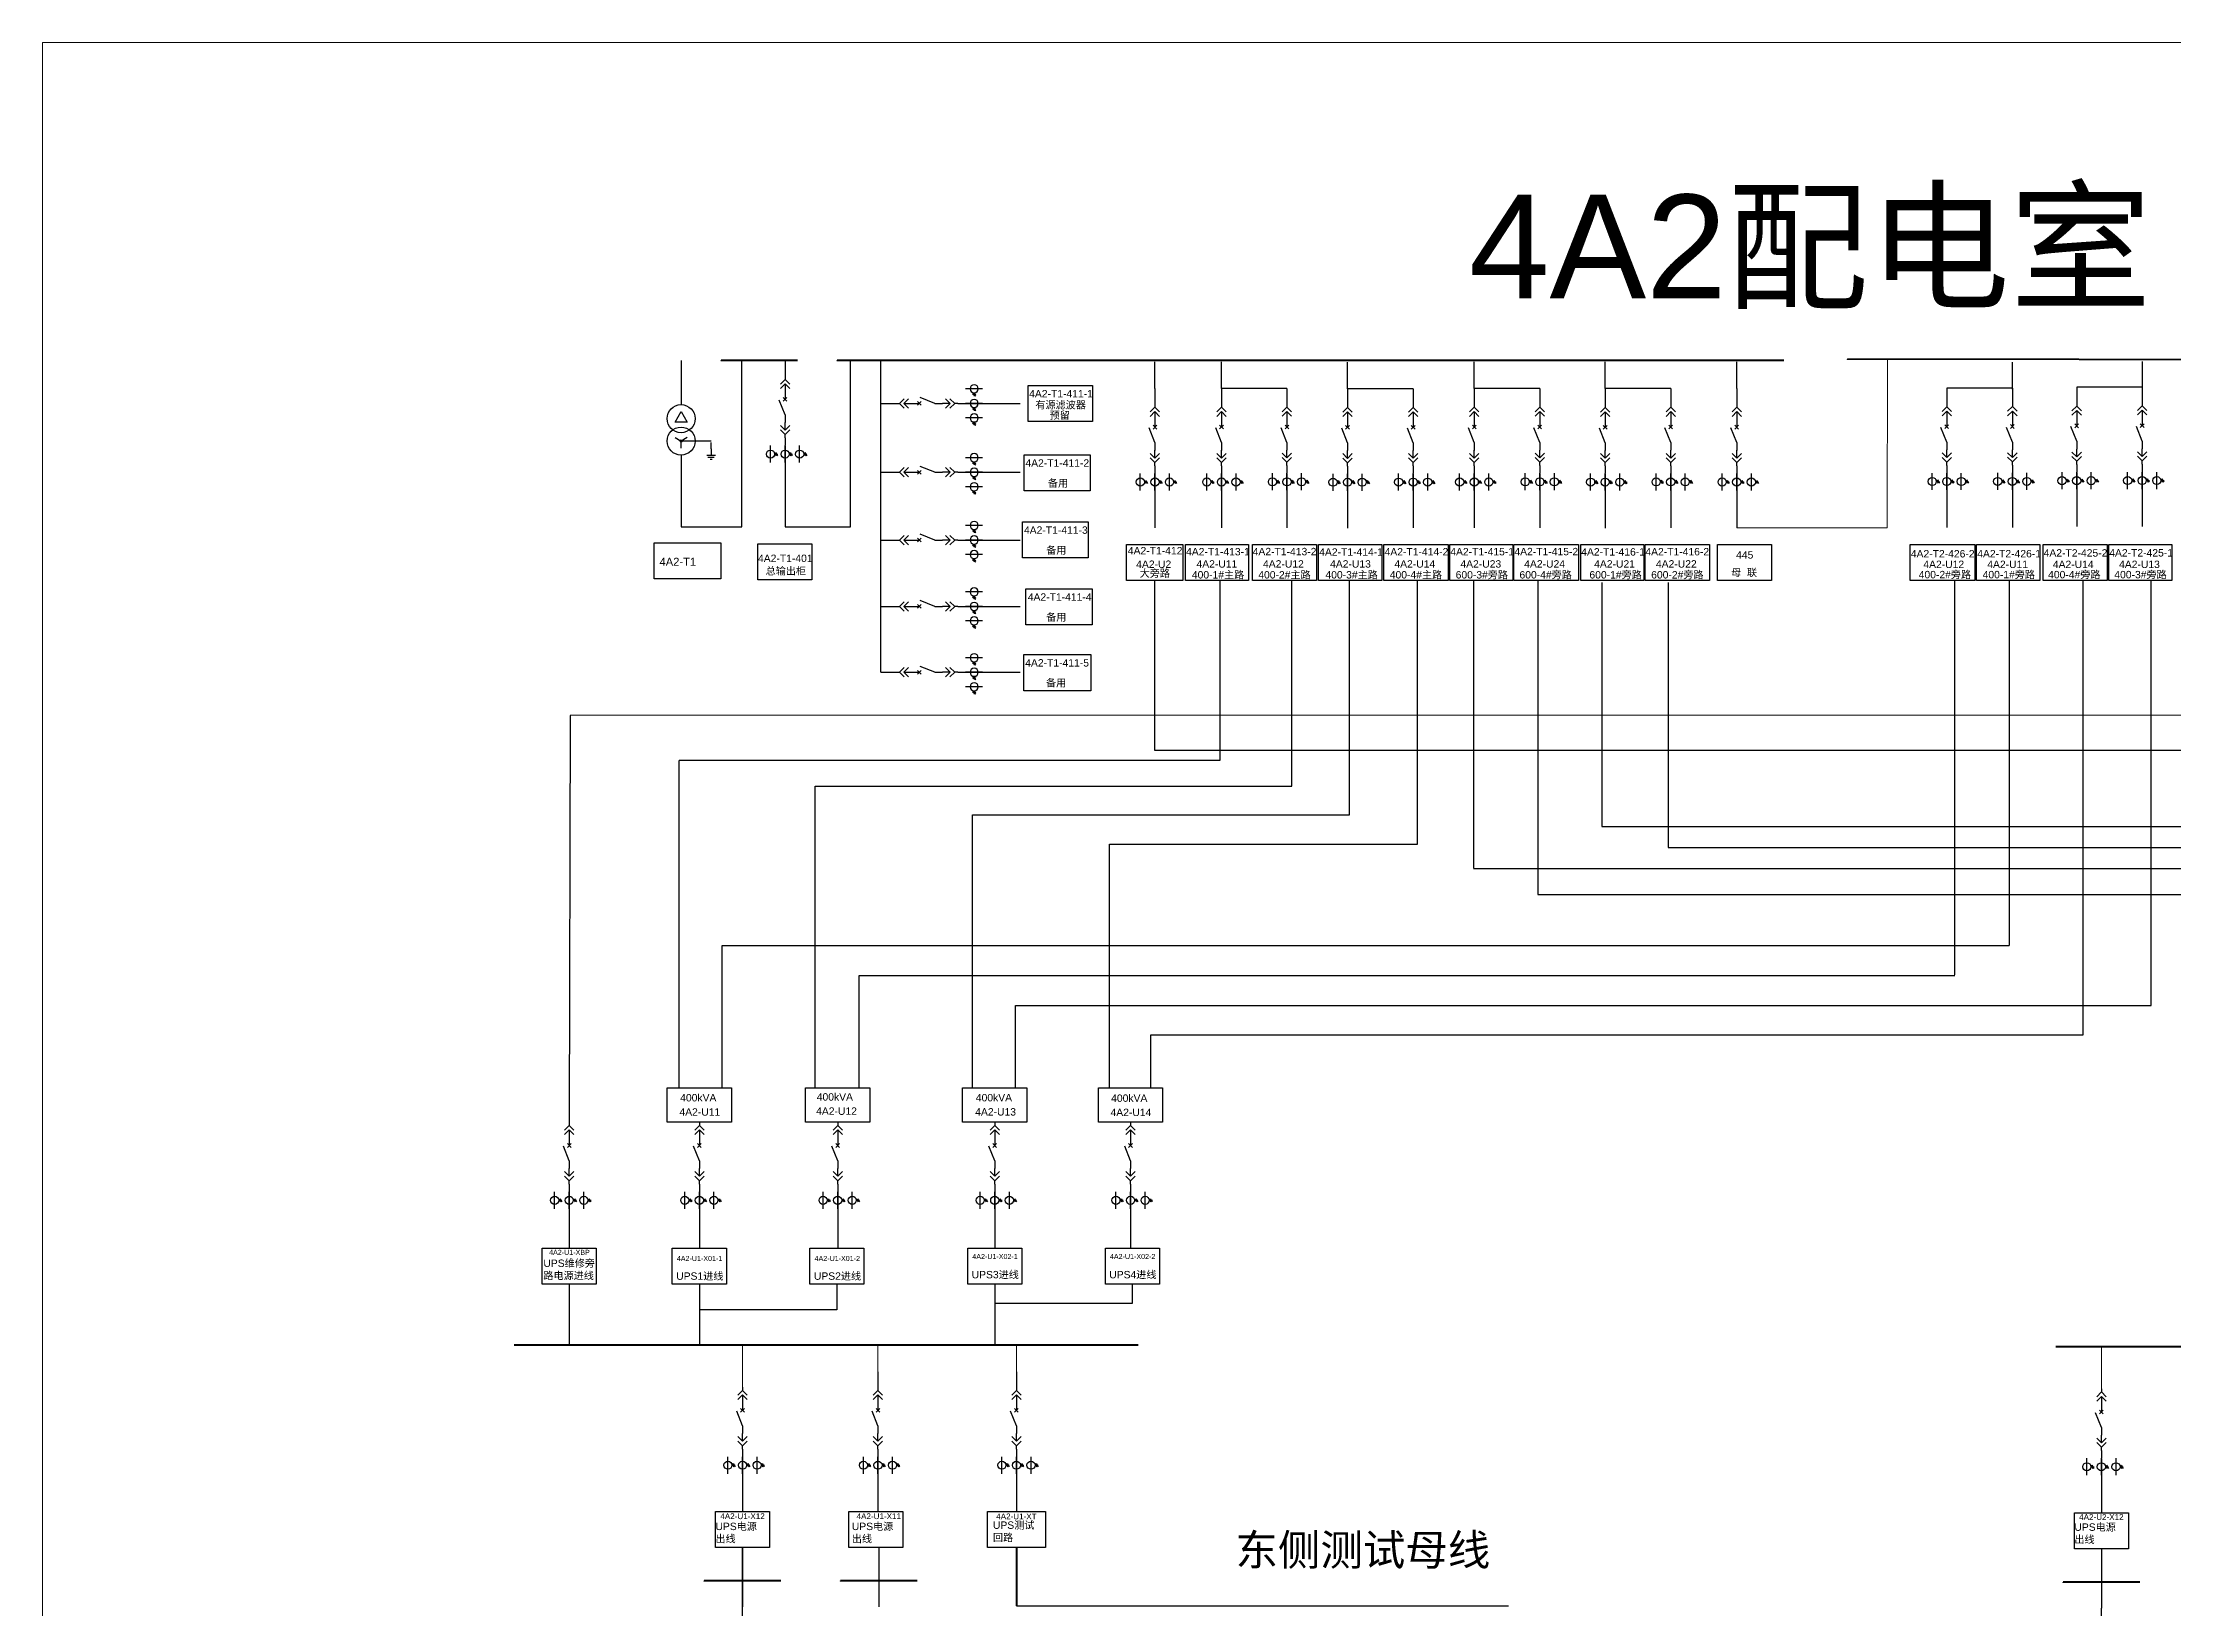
# Model space of a CAD drawing. Header units: millimetres. Extents: x 32 to 388, y 15 to 386.
# Drawn here: x 32.1 to 237.4, y 234.8 to 385.7 of the extents above; entities that cross this region are included whole.
import ezdxf
from ezdxf.enums import TextEntityAlignment as Align

# ---------------------------------------------------------------- set-up
doc = ezdxf.new("R2010")
doc.units = ezdxf.units.MM
doc.linetypes.add('CENTER', pattern=[2, 1.25, -0.25, 0.25, -0.25])
doc.linetypes.add('CONTINOUS', pattern=[0])
doc.styles.get("Standard").update_dxf_attribs({"font": 'arial.ttf'})

# ---------------------------------------------------------------- blocks, each defined once
blk = doc.blocks.new('DYDQAA05')
at = {"color": 0}
blk.add_lwpolyline([(0, 0), (0, -7)], dxfattribs=at)
blk = doc.blocks.new('DYDQAA03')
at = {"color": 0}
for points in [[(0, 0), (0, -1.5)], [(-2.12, -3.62), (0, -1.5)], [(-2.12, -5.62), (0, -3.5)], [(2.12, -3.62), (0, -1.5)], [(2.12, -5.62), (0, -3.5)], [(0, -3.5), (0, -7)]]:
    blk.add_lwpolyline(points, dxfattribs=at)
blk = doc.blocks.new('DYDQAA09')
at = {"color": 0}
blk.add_lwpolyline([(0, 0), (0, -3.5)], dxfattribs=at)
blk.add_lwpolyline([(0, 0), (0, -3.5)], dxfattribs=at)
blk.add_lwpolyline([(0, 0), (0, -3.5)], dxfattribs=at)
blk.add_lwpolyline([(0, 0), (0, -3.5)], dxfattribs=at)
blk.add_lwpolyline([(0, 0), (0, -3.5)], dxfattribs=at)
blk.add_lwpolyline([(0, 0), (0, -3.5)], dxfattribs=at)
blk.add_lwpolyline([(0, 0), (0, -3.5)], dxfattribs=at)
blk.add_lwpolyline([(0, 0), (0, -3.5)], dxfattribs=at)
blk.add_lwpolyline([(0, 0), (0, -3.5)], dxfattribs=at)
blk = doc.blocks.new('DYDQ0201')
at = {"color": 0}
for points in [[(0.86, -0.86), (-0.86, 0.86)], [(-0.86, -0.86), (0.86, 0.86)], [(0, -7), (-2.61, -0.37)]]:
    blk.add_lwpolyline(points, dxfattribs=at)
blk = doc.blocks.new('DYDQAA04')
at = {"color": 0}
for points in [[(0, -3.5), (0, 0)], [(-2.12, -1.38), (0, -3.5)], [(-2.12, -3.38), (0, -5.5)], [(2.12, -1.38), (0, -3.5)], [(2.12, -3.38), (0, -5.5)], [(0, -7), (0, -5.5)]]:
    blk.add_lwpolyline(points, dxfattribs=at)
blk = doc.blocks.new('A$C03DD39B5')
for p, q in [((417, 475), (283, 392)), ((417, 422), (283, 339)), ((350, 333), (350, 467))]:
    blk.add_line(p, q)
blk.add_lwpolyline([(700, 167), (0, 167)])
blk.add_circle((350, 167), 167)

msp = doc.modelspace()

# ---------------------------------------------------------------- linework, layer by layer
at = {"color": 0}
for p, q in [((93.58, 355.06, -12152.94), (93.58, 350.81, -16763.89)), ((99.44, 339.03, -16763.89), (99.44, 355.06, -14978.49)), ((93, 349.12, -16763.89), (93.58, 350.14, -16763.89)), ((93, 349.12, -16763.89), (93.58, 350.14, -16763.89)), ((94.17, 349.12, -16763.89), (93, 349.12, -16763.89)), ((93.58, 350.14, -16763.89), (94.17, 349.12, -16763.89)), ((93, 347.63, -16763.89), (93.58, 347.3, -16763.89)), ((93.57, 347.4, -16763.89), (93.48, 347.3, -16763.89)), ((93.61, 347.39, -16763.89), (93.49, 347.26, -16763.89)), ((93.54, 347.39, -16763.89), (93.49, 347.34, -16763.89)), ((93.63, 347.38, -16763.89), (93.49, 347.25, -16763.89)), ((93.66, 347.36, -16763.89), (93.51, 347.22, -16763.89)), ((93.67, 347.35, -16763.89), (93.53, 347.21, -16763.89)), ((93.68, 347.31, -16763.89), (93.56, 347.2, -16763.89)), ((94.17, 347.63, -16763.89), (93.58, 347.3, -16763.89)), ((93.58, 346.62, -16763.89), (93.58, 347.3, -16763.89)), ((96.47, 347.3, -16763.89), (93.58, 347.3, -16763.89)), ((93.68, 347.29, -16763.89), (93.58, 347.19, -16763.89)), ((93.58, 345.94, -16763.89), (93.58, 339.03, -16763.89)), ((96.06, 345.94, -16763.89), (96.88, 345.94, -16763.89)), ((96.16, 345.74, -16763.89), (96.77, 345.74, -16763.89)), ((96.37, 345.54, -16763.89), (96.57, 345.54, -16763.89)), ((93.58, 339.03, -16763.89), (99.44, 339.03, -16763.89))]:
    msp.add_line(p, q, dxfattribs=at)
for p, q in [((109.89, 339.03, -14978.49), (109.89, 355.06, -14978.49)), ((112.81, 325.01), (112.81, 355.06, -14978.49)), ((139.24, 352.37, 2991.53), (139.24, 354.95, 4374.81)), ((145.65, 352.37, 2299.89), (145.65, 354.95, 3683.17)), ((157.8, 352.34, 2991.53), (157.8, 354.92, 4374.81)), ((170.01, 352.37, 3685.91), (170.01, 354.95, 5069.19)), ((182.62, 352.36, 2299.89), (182.62, 354.94, 3683.17)), ((195.3, 352.37, 2991.53), (195.3, 354.95, 4374.81)), ((221.87, 352.32, 2991.53), (221.87, 354.9, 4374.81)), ((234.39, 352.4, 2991.53), (234.39, 354.98, 4374.81)), ((151.96, 352.37, 2299.89), (145.65, 352.37, 2299.89)), ((164.12, 352.34, 2991.53), (157.8, 352.34, 2991.53)), ((176.32, 352.37, 3685.91), (170.01, 352.37, 3685.91)), ((188.94, 352.36, 2299.89), (182.62, 352.36, 2299.89)), ((221.86, 352.41, 2991.53), (215.54, 352.41, 2991.53)), ((234.37, 352.49, 2991.53), (228.06, 352.49, 2991.53)), ((121.05, 350.93, 2201.22), (122.69, 350.93, 2201.22)), ((122.69, 350.93, 2201.22), (126.25, 350.93, 2201.22)), ((103.6, 346.82, -14978.49), (103.6, 345.18, -14978.49)), ((103.6, 345.18, -14978.49), (103.6, 339.03, -14978.49)), ((121.05, 344.29, 2201.22), (122.69, 344.29, 2201.22)), ((122.69, 344.29, 2201.22), (126.25, 344.29, 2201.22)), ((139.24, 344.13, 5192.76), (139.24, 342.49, 5192.76)), ((145.65, 344.13, 4501.11), (145.65, 342.49, 4501.11)), ((151.96, 344.15, 5192.76), (151.96, 342.51, 5192.76)), ((157.8, 344.11, 5192.76), (157.8, 342.47, 5192.76)), ((164.12, 344.12, 5884.4), (164.12, 342.48, 5884.4)), ((170.01, 344.13, 5887.13), (170.01, 342.49, 5887.13)), ((176.32, 344.15, 6578.77), (176.32, 342.51, 6578.77)), ((182.62, 344.12, 4501.11), (182.62, 342.48, 4501.11)), ((188.94, 344.13, 5192.76), (188.94, 342.49, 5192.76)), ((195.3, 344.13, 5192.76), (195.3, 342.49, 5192.76)), ((215.54, 344.17, 5192.76), (215.54, 342.53, 5192.76)), ((221.86, 344.19, 5884.4), (221.86, 342.55, 5884.4)), ((228.06, 344.25, 5192.76), (228.06, 342.61, 5192.76)), ((234.37, 344.27, 5884.4), (234.37, 342.63, 5884.4)), ((139.24, 342.49, 5192.76), (139.24, 338.92, 5192.76)), ((145.65, 342.49, 4501.11), (145.65, 338.93, 4501.11)), ((151.96, 342.51, 5192.76), (151.96, 338.94, 5192.76)), ((157.8, 342.47, 5192.76), (157.8, 338.9, 5192.76)), ((164.12, 342.48, 5884.4), (164.12, 338.92, 5884.4)), ((170.01, 342.49, 5887.13), (170.01, 338.93, 5887.13)), ((176.32, 342.51, 6578.77), (176.32, 338.94, 6578.77)), ((182.62, 342.48, 4501.11), (182.62, 338.91, 4501.11)), ((188.94, 342.49, 5192.76), (188.94, 338.93, 5192.76)), ((195.3, 342.49, 5192.76), (195.3, 338.93, 5192.76)), ((215.54, 342.53, 5192.76), (215.54, 338.97, 5192.76)), ((221.86, 342.55, 5884.4), (221.86, 338.98, 5884.4)), ((228.06, 342.61, 5192.76), (228.06, 339.05, 5192.76)), ((234.37, 342.63, 5884.4), (234.37, 339.06, 5884.4)), ((103.6, 339.03, -14978.49), (109.89, 339.03, -14978.49)), ((121.05, 337.76, 2201.22), (122.69, 337.76, 2201.22)), ((122.69, 337.76, 2201.22), (126.25, 337.76, 2201.22)), ((121.05, 331.36, 2201.22), (122.69, 331.36, 2201.22)), ((122.69, 331.36, 2201.22), (126.25, 331.36, 2201.22)), ((121.05, 325.01, 2201.22), (122.69, 325.01, 2201.22)), ((122.69, 325.01, 2201.22), (126.25, 325.01, 2201.22)), ((82.8, 274.88, -1757.9), (82.8, 273.24, -1757.9)), ((82.8, 273.24, 443.32), (82.8, 269.49, -1916.71)), ((95.34, 274.88, -1757.9), (95.34, 273.24, -1757.9)), ((95.34, 273.24, 443.32), (95.34, 269.49, -1884.2)), ((108.67, 274.88, -1757.9), (108.67, 273.24, -1757.9)), ((108.67, 273.24, 443.32), (108.67, 269.49, -1915.69)), ((123.8, 274.88, -1757.9), (123.8, 273.24, -1757.9)), ((123.8, 273.24, 443.32), (123.8, 269.49, -1884.2)), ((136.89, 274.88, -1757.9), (136.89, 273.24, -1757.9)), ((136.89, 273.24, 443.32), (136.89, 269.49, -1915.69)), ((82.8, 266.01, -1884.2), (82.8, 260.16, -1884.2)), ((95.34, 266.01, -2293.17), (95.34, 260.16, -2293.17)), ((108.6, 266.01, -2293.17), (108.6, 263.54, -2293.17)), ((123.8, 266.01, -1884.2), (123.8, 260.16, -2293.17)), ((137.06, 266.01, -1884.2), (137.06, 264.14, -1884.2)), ((108.6, 263.54, -2293.17), (95.34, 263.54, -2293.17)), ((137.06, 264.14, -1884.2), (123.8, 264.14, -1884.2)), ((99.5, 249.34, -1475.23), (99.5, 247.7, -1475.23)), ((112.55, 249.34, -1475.23), (112.55, 247.7, -1475.23)), ((125.89, 249.34, -1475.23), (125.89, 247.7, -1475.23)), ((230.44, 249.19, -1475.23), (230.44, 247.55, -1475.23)), ((99.5, 247.7, -1475.23), (99.5, 244.13, -1475.23)), ((112.55, 247.7, -1475.23), (112.55, 244.13, -1475.23)), ((125.89, 247.7, -1475.23), (125.89, 244.13, -1475.23)), ((230.44, 247.55, -1475.23), (230.44, 243.98, -1475.23)), ((99.5, 240.62, 2483.89), (99.5, 234.9, 2483.89)), ((99.5, 181.57, 1312.9), (99.5, 240.62, 2483.89)), ((112.63, 240.62, 2452.4), (112.63, 234.9, 2452.4)), ((230.44, 240.5, -1475.23), (230.44, 234.78, -1475.23)), ((230.44, 180.96, -2858.51), (230.44, 234.78, -1475.23))]:
    msp.add_line(p, q)
at = {"color": 1, "lineweight": 20}
for p, q in [((209.79, 338.93, 5192.76), (209.82, 355.2, -15796.44)), ((195.3, 338.93, 5192.76), (209.79, 338.93, 5192.76))]:
    msp.add_line(p, q, dxfattribs=at)
at = {"color": 0, "linetype": 'CENTER', "ltscale": 0.5}
msp.add_line((96.47, 346.55, -16763.89), (96.47, 347.3, -16763.89), dxfattribs=at)
at = {"color": 5, "lineweight": 30}
for p, q in [((139.2, 333.86, 4374.81), (139.2, 317.49, 8333.94)), ((82.88, 320.85, 8333.94), (82.8, 281.63, -3959.12)), ((266.1, 320.86, 8333.94), (82.88, 320.85, 8333.94)), ((139.2, 317.49, 8333.94), (294.72, 317.49, 8333.94))]:
    msp.add_line(p, q, dxfattribs=at)
at = {"color": 6}
for p, q in [((145.49, 333.85, 4374.81), (145.49, 316.49, 4374.81)), ((152.44, 314.04, 4374.81), (152.44, 333.86, 4374.81)), ((157.98, 311.27, 4374.81), (157.98, 333.86, 4374.81)), ((164.55, 308.44, 4374.81), (164.55, 333.82, 4374.81)), ((145.49, 316.49, 4374.81), (93.4, 316.49, 4374.81)), ((93.4, 284.93, -3959.12), (93.4, 316.49, 4374.81)), ((106.51, 284.93, -3959.12), (106.51, 314.04, 4374.81)), ((106.51, 314.04, 4374.81), (152.44, 314.04, 4374.81)), ((121.66, 284.93, -3959.12), (121.66, 311.27, 4374.81)), ((121.66, 311.27, 4374.81), (157.98, 311.27, 4374.81)), ((134.86, 284.93, -3959.12), (134.86, 308.44, 4374.81)), ((134.86, 308.44, 4374.81), (164.55, 308.44, 4374.81))]:
    msp.add_line(p, q, dxfattribs=at)
at = {"color": 3}
for p, q in [((169.95, 333.86, 4374.81), (169.95, 306.11, 4374.81)), ((176.13, 333.83, 4374.81), (176.13, 303.59, 4374.81)), ((182.29, 333.65, 4374.81), (182.29, 310.15, 4374.81)), ((188.71, 333.66, 4374.81), (188.71, 308.12, 4374.81)), ((216.32, 295.85, -3959.12), (216.32, 333.86, 4374.81)), ((221.55, 333.86, 4374.81), (221.55, 298.67, -3959.12)), ((228.7, 290.04, 4374.81), (228.7, 333.86, 4374.81)), ((235.23, 292.88, 4374.81), (235.23, 333.86, 4374.81)), ((182.29, 310.15, 4374.81), (288.04, 310.15, 4374.81)), ((188.71, 308.12, 4374.81), (274.48, 308.12, 4374.81)), ((169.95, 306.1, 4374.81), (259.41, 306.1, 4374.81)), ((176.13, 303.59, 4374.81), (246.19, 303.59, 4374.81)), ((97.54, 284.93, -3959.12), (97.54, 298.67, -3959.12)), ((97.54, 298.67, -3959.12), (221.55, 298.67, -3959.12)), ((110.73, 284.97, -12293.06), (110.73, 295.77, -3959.12)), ((110.73, 295.77, -3959.12), (216.32, 295.77, -3959.12)), ((125.79, 284.93, -3959.12), (125.79, 292.89, 4374.81)), ((125.79, 292.89, 4374.81), (235.23, 292.89, 4374.81)), ((138.84, 284.93, -3959.12), (138.84, 290.04, 4374.81)), ((138.84, 290.04, 4374.81), (228.7, 290.04, 4374.81))]:
    msp.add_line(p, q, dxfattribs=at)
at = {"color": 1, "lineweight": 40}
for p, q in [((77.48, 260.16, -2293.17), (137.61, 260.16, -2293.17)), ((226.06, 260.01, -2293.17), (300.75, 260.01, -2293.17))]:
    msp.add_line(p, q, dxfattribs=at)
at = {"color": 0, "lineweight": 20}
for p, q in [((99.5, 256.09, -3676.45), (99.5, 260.16, -2293.17)), ((112.55, 257.58, -3676.45), (112.55, 260.16, -2293.17)), ((125.89, 257.58, -3676.45), (125.89, 260.16, -2293.17)), ((230.44, 255.94, -3676.45), (230.44, 260.01, -2293.17))]:
    msp.add_line(p, q, dxfattribs=at)
at = {"color": 6, "lineweight": 40}
msp.add_line((125.91, 240.62, 2451.38), (125.91, 235.02, 376.46), dxfattribs=at)
at = {"color": 6, "lineweight": 30}
msp.add_line((125.91, 235.02, 376.46), (173.3, 235.02, 376.46), dxfattribs=at)
at = {"color": 1, "lineweight": 13, "ltscale": 0.001071}
msp.add_lwpolyline([(32.05, 385.72), (388.45, 385.72), (388.45, 15.35), (32.05, 15.35)], close=True, dxfattribs=at)
at = {"color": 1, "lineweight": 40, "ltscale": 100}
for points, elevation in [([(104.8, 355.06), (97.43, 355.06), (97.43, 355.06)], -14978.49), ([(199.85, 355.06), (108.62, 355.06), (108.62, 355.06)], -14978.49), ([(295.2, 355.08), (205.99, 355.2), (205.99, 355.2)], -15796.44), ([(103.18, 237.41), (95.81, 237.41), (95.81, 237.41)], -8017.17), ([(116.32, 237.41), (108.95, 237.41), (108.95, 237.41)], -8048.66), ([(234.13, 237.29), (226.76, 237.29), (226.76, 237.29)], -11976.29)]:
    msp.add_lwpolyline(points, dxfattribs=dict(at, elevation=elevation))
for points in [[(127.02, 352.66), (133.21, 352.66), (133.21, 349.18), (127.02, 349.18)], [(126.63, 345.97), (133, 345.97), (133, 342.5), (126.63, 342.5)], [(126.49, 339.5), (132.79, 339.5), (132.79, 336.03), (126.49, 336.03)], [(126.81, 333.05), (133.18, 333.05), (133.18, 329.58), (126.81, 329.58)], [(126.59, 326.71), (133.05, 326.71), (133.05, 323.23), (126.59, 323.23)]]:
    msp.add_lwpolyline(points, close=True)
at = {"color": 0, "elevation": -16763.89}
msp.add_lwpolyline([(96.47, 346.55), (96.47, 345.94)], dxfattribs=at)
for points, elevation in [([(90.98, 337.49), (97.41, 337.49), (97.41, 334.02), (90.98, 334.02)], -12212.29), ([(100.96, 337.38), (106.17, 337.38), (106.17, 333.91), (100.96, 333.91)], 4374.81), ([(136.51, 337.34), (141.93, 337.34), (141.93, 333.86), (136.51, 333.86)], 4374.81), ([(142.18, 337.34), (148.27, 337.34), (148.27, 333.86), (142.18, 333.86)], 4374.81), ([(148.64, 337.34), (154.81, 337.34), (154.81, 333.86), (148.64, 333.86)], 4374.81), ([(155.01, 337.34), (161.09, 337.34), (161.09, 333.86), (155.01, 333.86)], 4374.81), ([(161.31, 337.34), (167.5, 337.34), (167.5, 333.86), (161.31, 333.86)], 4374.81), ([(167.67, 337.34), (173.73, 337.34), (173.73, 333.86), (167.67, 333.86)], 4374.81), ([(173.83, 337.34), (180.05, 337.34), (180.05, 333.86), (173.83, 333.86)], 4374.81), ([(180.27, 337.34), (186.35, 337.34), (186.35, 333.86), (180.27, 333.86)], 4374.81), ([(186.47, 337.34), (192.67, 337.34), (192.67, 333.86), (186.47, 333.86)], 4374.81), ([(193.45, 337.34), (198.65, 337.34), (198.65, 333.86), (193.45, 333.86)], 4374.81), ([(212.01, 337.34), (218.23, 337.34), (218.23, 333.86), (212.01, 333.86)], 4374.81), ([(218.41, 337.34), (224.5, 337.34), (224.5, 333.86), (218.41, 333.86)], 4374.81), ([(224.83, 337.34), (230.99, 337.34), (230.99, 333.86), (224.83, 333.86)], 4374.81), ([(231.17, 337.34), (237.24, 337.34), (237.24, 333.86), (231.17, 333.86)], 4374.81), ([(92.24, 284.93), (98.43, 284.93), (98.43, 281.63), (92.24, 281.63)], -3959.12), ([(105.57, 284.93), (111.77, 284.93), (111.77, 281.63), (105.57, 281.63)], -3959.12), ([(120.71, 284.93), (126.9, 284.93), (126.9, 281.63), (120.71, 281.63)], -3959.12), ([(133.79, 284.93), (139.98, 284.93), (139.98, 281.63), (133.79, 281.63)], -3959.12), ([(80.19, 269.49), (85.4, 269.49), (85.4, 266.01), (80.19, 266.01)], -1916.71), ([(92.73, 269.49), (97.94, 269.49), (97.94, 266.01), (92.73, 266.01)], -2293.17), ([(105.99, 269.49), (111.2, 269.49), (111.2, 266.01), (105.99, 266.01)], -2293.17), ([(121.2, 269.49), (126.41, 269.49), (126.41, 266.01), (121.2, 266.01)], -1884.2), ([(134.46, 269.49), (139.67, 269.49), (139.67, 266.01), (134.46, 266.01)], -1884.2), ([(96.89, 244.1), (102.1, 244.1), (102.1, 240.62), (96.89, 240.62)], 2483.89), ([(109.74, 244.1), (114.94, 244.1), (114.94, 240.62), (109.74, 240.62)], 2483.89), ([(227.84, 243.98), (233.05, 243.98), (233.05, 240.5), (227.84, 240.5)], -1475.23)]:
    msp.add_lwpolyline(points, close=True, dxfattribs=dict(elevation=elevation))
at = {"color": 1, "elevation": 2451.38}
msp.add_lwpolyline([(123.12, 244.1), (128.7, 244.1), (128.7, 240.62), (123.12, 240.62)], close=True, dxfattribs=at)
at = {"color": 0, "linetype": 'CONTINOUS'}
for centre in [(93.58, 349.46, -16763.89), (93.58, 347.3, -16763.89)]:
    msp.add_circle(centre, 1.35, dxfattribs=at)
at = {"color": 0}
msp.add_circle((93.58, 347.3, -16763.89), 0.101, dxfattribs=at)

# ---------------------------------------------------------------- block references
at = {"xscale": 0.2128962921302706, "yscale": 0.2128962921302706, "zscale": 0.2128962921302706}
for name, p in [('DYDQAA03', (103.6, 353.57, -17179.72)), ('DYDQAA05', (103.6, 355.06, -17179.72)), ('DYDQ0201', (103.6, 351.33, -17179.72)), ('DYDQAA09', (103.6, 352.08, -17179.72)), ('DYDQAA05', (139.24, 352.37, 2991.53)), ('DYDQAA05', (145.65, 352.37, 2299.89)), ('DYDQAA05', (151.96, 352.37, 2991.53)), ('DYDQAA05', (157.8, 352.34, 2991.53)), ('DYDQAA05', (164.12, 352.34, 3683.17)), ('DYDQAA05', (170.01, 352.37, 3685.91)), ('DYDQAA05', (176.32, 352.37, 4377.55)), ('DYDQAA05', (182.62, 352.36, 2299.89)), ('DYDQAA05', (188.94, 352.36, 2991.53)), ('DYDQAA05', (195.3, 352.37, 2991.53)), ('DYDQAA05', (215.54, 352.41, 2991.53)), ('DYDQAA05', (221.86, 352.41, 3683.17)), ('DYDQAA05', (228.06, 352.49, 2991.53)), ('DYDQAA05', (234.37, 352.49, 3683.17)), ('DYDQAA04', (103.6, 349.1, -17179.72)), ('DYDQAA09', (103.6, 349.84, -17179.72)), ('DYDQAA03', (139.24, 350.88, 2991.53)), ('DYDQAA09', (139.24, 349.39, 2991.53)), ('DYDQAA03', (145.65, 350.88, 2299.89)), ('DYDQAA09', (145.65, 349.39, 2299.89)), ('DYDQAA03', (151.96, 350.9, 2991.53)), ('DYDQAA09', (151.96, 349.41, 2991.53)), ('DYDQAA03', (157.8, 350.85, 2991.53)), ('DYDQAA09', (157.8, 349.36, 2991.53)), ('DYDQAA03', (164.12, 350.87, 3683.17)), ('DYDQAA09', (164.12, 349.38, 3683.17)), ('DYDQAA03', (170.01, 350.88, 3685.91)), ('DYDQAA09', (170.01, 349.39, 3685.91)), ('DYDQAA03', (176.32, 350.9, 4377.55)), ('DYDQAA09', (176.32, 349.41, 4377.55)), ('DYDQAA03', (182.62, 350.87, 2299.89)), ('DYDQAA09', (182.62, 349.38, 2299.89)), ('DYDQAA03', (188.94, 350.88, 2991.53)), ('DYDQAA09', (188.94, 349.39, 2991.53)), ('DYDQAA03', (195.3, 350.88, 2991.53)), ('DYDQAA09', (195.3, 349.39, 2991.53)), ('DYDQAA03', (215.54, 350.92, 2991.53)), ('DYDQAA09', (215.54, 349.43, 2991.53)), ('DYDQAA03', (221.86, 350.94, 3683.17)), ('DYDQAA09', (221.86, 349.45, 3683.17)), ('DYDQAA03', (228.06, 351, 2991.53)), ('DYDQAA09', (228.06, 349.51, 2991.53)), ('DYDQAA03', (234.37, 351.02, 3683.17)), ('DYDQAA09', (234.37, 349.53, 3683.17)), ('DYDQAA09', (103.6, 347.61, -17179.72)), ('DYDQ0201', (139.24, 348.64, 2991.53)), ('DYDQAA09', (139.24, 347.15, 2991.53)), ('DYDQ0201', (145.65, 348.65, 2299.89)), ('DYDQAA09', (145.65, 347.15, 2299.89)), ('DYDQ0201', (151.96, 348.66, 2991.53)), ('DYDQAA09', (151.96, 347.17, 2991.53)), ('DYDQ0201', (157.8, 348.62, 2991.53)), ('DYDQAA09', (157.8, 347.13, 2991.53)), ('DYDQ0201', (164.12, 348.63, 3683.17)), ('DYDQAA09', (164.12, 347.14, 3683.17)), ('DYDQ0201', (170.01, 348.65, 3685.91)), ('DYDQAA09', (170.01, 347.15, 3685.91)), ('DYDQ0201', (176.32, 348.66, 4377.55)), ('DYDQAA09', (176.32, 347.17, 4377.55)), ('DYDQ0201', (182.62, 348.63, 2299.89)), ('DYDQAA09', (182.62, 347.14, 2299.89)), ('DYDQ0201', (188.94, 348.65, 2991.53)), ('DYDQAA09', (188.94, 347.16, 2991.53)), ('DYDQ0201', (195.3, 348.64, 2991.53)), ('DYDQAA09', (195.3, 347.15, 2991.53)), ('DYDQ0201', (215.54, 348.69, 2991.53)), ('DYDQAA09', (215.54, 347.2, 2991.53)), ('DYDQ0201', (221.86, 348.7, 3683.17)), ('DYDQAA09', (221.86, 347.21, 3683.17)), ('DYDQ0201', (228.06, 348.77, 2991.53)), ('DYDQAA09', (228.06, 347.28, 2991.53)), ('DYDQ0201', (234.37, 348.78, 3683.17)), ('DYDQAA09', (234.37, 347.29, 3683.17)), ('DYDQAA04', (139.24, 346.41, 2991.53)), ('DYDQAA04', (145.65, 346.41, 2299.89)), ('DYDQAA04', (151.96, 346.43, 2991.53)), ('DYDQAA04', (157.8, 346.38, 2991.53)), ('DYDQAA04', (164.12, 346.4, 3683.17)), ('DYDQAA04', (170.01, 346.41, 3685.91)), ('DYDQAA04', (176.32, 346.43, 4377.55)), ('DYDQAA04', (182.62, 346.4, 2299.89)), ('DYDQAA04', (188.94, 346.41, 2991.53)), ('DYDQAA04', (195.3, 346.41, 2991.53)), ('DYDQAA04', (215.54, 346.45, 2991.53)), ('DYDQAA09', (215.54, 344.96, 2991.53)), ('DYDQAA04', (221.86, 346.47, 3683.17)), ('DYDQAA09', (221.86, 344.98, 3683.17)), ('DYDQAA04', (228.06, 346.53, 2991.53)), ('DYDQAA09', (228.06, 345.04, 2991.53)), ('DYDQAA04', (234.37, 346.55, 3683.17)), ('DYDQAA09', (234.37, 345.06, 3683.17)), ('DYDQAA09', (139.24, 344.92, 2991.53)), ('DYDQAA09', (145.65, 344.92, 2299.89)), ('DYDQAA09', (151.96, 344.94, 2991.53)), ('DYDQAA09', (157.8, 344.89, 2991.53)), ('DYDQAA09', (164.12, 344.91, 3683.17)), ('DYDQAA09', (170.01, 344.92, 3685.91)), ('DYDQAA09', (176.32, 344.94, 4377.55)), ('DYDQAA09', (182.62, 344.91, 2299.89)), ('DYDQAA09', (188.94, 344.92, 2991.53)), ('DYDQAA09', (195.3, 344.92, 2991.53)), ('DYDQAA03', (82.8, 281.63, -3959.12)), ('DYDQAA03', (95.34, 281.63, -3959.12)), ('DYDQAA03', (108.67, 281.63, -3959.12)), ('DYDQAA03', (123.8, 281.63, -3959.12)), ('DYDQAA03', (136.89, 281.63, -3959.12)), ('DYDQ0201', (82.8, 279.39, -3959.12)), ('DYDQAA09', (82.8, 280.14, -3959.12)), ('DYDQ0201', (95.34, 279.39, -3959.12)), ('DYDQAA09', (95.34, 280.14, -3959.12)), ('DYDQ0201', (108.67, 279.39, -3959.12)), ('DYDQAA09', (108.67, 280.14, -3959.12)), ('DYDQ0201', (123.8, 279.39, -3959.12)), ('DYDQAA09', (123.8, 280.14, -3959.12)), ('DYDQ0201', (136.89, 279.39, -3959.12)), ('DYDQAA09', (136.89, 280.14, -3959.12)), ('DYDQAA09', (82.8, 277.9, -3959.12)), ('DYDQAA09', (95.34, 277.9, -3959.12)), ('DYDQAA09', (108.67, 277.9, -3959.12)), ('DYDQAA09', (123.8, 277.9, -3959.12)), ('DYDQAA09', (136.89, 277.9, -3959.12)), ('DYDQAA04', (82.8, 277.16, -3959.12)), ('DYDQAA09', (82.8, 275.67, -3959.12)), ('DYDQAA04', (95.34, 277.16, -3959.12)), ('DYDQAA09', (95.34, 275.67, -3959.12)), ('DYDQAA04', (108.67, 277.16, -3959.12)), ('DYDQAA09', (108.67, 275.67, -3959.12)), ('DYDQAA04', (123.8, 277.16, -3959.12)), ('DYDQAA09', (123.8, 275.67, -3959.12)), ('DYDQAA04', (136.89, 277.16, -3959.12)), ('DYDQAA09', (136.89, 275.67, -3959.12)), ('DYDQAA03', (99.5, 256.09, -3676.45)), ('DYDQAA03', (112.55, 256.09, -3676.45)), ('DYDQAA03', (125.89, 256.09, -3676.45)), ('DYDQAA03', (230.44, 255.94, -3676.45)), ('DYDQ0201', (99.5, 253.85, -3676.45)), ('DYDQAA09', (99.5, 254.6, -3676.45)), ('DYDQ0201', (112.55, 253.85, -3676.45)), ('DYDQAA09', (112.55, 254.6, -3676.45)), ('DYDQ0201', (125.89, 253.85, -3676.45)), ('DYDQAA09', (125.89, 254.6, -3676.45)), ('DYDQ0201', (230.44, 253.7, -3676.45)), ('DYDQAA09', (230.44, 254.45, -3676.45)), ('DYDQAA04', (99.5, 251.61, -3676.45)), ('DYDQAA09', (99.5, 252.36, -3676.45)), ('DYDQAA04', (112.55, 251.61, -3676.45)), ('DYDQAA09', (112.55, 252.36, -3676.45)), ('DYDQAA04', (125.89, 251.61, -3676.45)), ('DYDQAA09', (125.89, 252.36, -3676.45)), ('DYDQAA04', (230.44, 251.47, -3676.45)), ('DYDQAA09', (230.44, 252.21, -3676.45)), ('DYDQAA09', (99.5, 250.12, -3676.45)), ('DYDQAA09', (112.55, 250.12, -3676.45)), ('DYDQAA09', (125.89, 250.12, -3676.45)), ('DYDQAA09', (230.44, 249.98, -3676.45))]:
    msp.add_blockref(name, p, dxfattribs=at)
at = {"xscale": -0.2128962921302706, "yscale": 0.2128962921302706, "zscale": 0.2128962921302706, "rotation": 90}
for name, p in [('DYDQAA03', (114.3, 350.93)), ('DYDQ0201', (116.53, 350.93)), ('DYDQAA04', (118.77, 350.93)), ('DYDQAA05', (112.81, 350.93)), ('DYDQAA09', (115.79, 350.93)), ('DYDQAA09', (118.02, 350.93)), ('DYDQAA09', (120.26, 350.93)), ('DYDQAA05', (112.81, 344.29)), ('DYDQAA03', (114.3, 344.29)), ('DYDQAA09', (115.79, 344.29)), ('DYDQ0201', (116.53, 344.29)), ('DYDQAA09', (118.02, 344.29)), ('DYDQAA04', (118.77, 344.29)), ('DYDQAA09', (120.26, 344.29)), ('DYDQAA05', (112.81, 337.76)), ('DYDQAA03', (114.3, 337.76)), ('DYDQAA09', (115.79, 337.76)), ('DYDQ0201', (116.53, 337.76)), ('DYDQAA09', (118.02, 337.76)), ('DYDQAA04', (118.77, 337.76)), ('DYDQAA09', (120.26, 337.76)), ('DYDQAA05', (112.81, 331.36)), ('DYDQAA03', (114.3, 331.36)), ('DYDQAA09', (115.79, 331.36)), ('DYDQ0201', (116.53, 331.36)), ('DYDQAA09', (118.02, 331.36)), ('DYDQAA04', (118.77, 331.36)), ('DYDQAA09', (120.26, 331.36)), ('DYDQAA05', (112.81, 325.01)), ('DYDQAA03', (114.3, 325.01)), ('DYDQAA09', (115.79, 325.01)), ('DYDQ0201', (116.53, 325.01)), ('DYDQAA09', (118.02, 325.01)), ('DYDQAA04', (118.77, 325.01)), ('DYDQAA09', (120.26, 325.01))]:
    msp.add_blockref(name, p, dxfattribs=at)
at = {"linetype": 'Continuous', "yscale": 0.00233888397733859, "zscale": 0.00233888397733859}
for p, xscale, rotation in [((121, 352.73, 2201.22), -0.00233888397733859, 180), ((121, 351.32, 2201.22), -0.00233888397733859, 180), ((121, 349.92, 2201.22), -0.00233888397733859, 180), ((101.8, 346.86, -14978.49), 0.00233888397733859, 270), ((103.21, 346.86, -14978.49), 0.00233888397733859, 270), ((104.61, 346.86, -14978.49), 0.00233888397733859, 270), ((121, 346.09, 2201.22), -0.00233888397733859, 180), ((121, 344.68, 2201.22), -0.00233888397733859, 180), ((121, 343.28, 2201.22), -0.00233888397733859, 180), ((137.44, 344.17, 5192.76), 0.00233888397733859, 270), ((138.85, 344.17, 5192.76), 0.00233888397733859, 270), ((140.25, 344.17, 5192.76), 0.00233888397733859, 270), ((143.85, 344.17, 4501.11), 0.00233888397733859, 270), ((145.26, 344.17, 4501.11), 0.00233888397733859, 270), ((146.66, 344.17, 4501.11), 0.00233888397733859, 270), ((150.17, 344.19, 5192.76), 0.00233888397733859, 270), ((151.57, 344.19, 5192.76), 0.00233888397733859, 270), ((152.98, 344.19, 5192.76), 0.00233888397733859, 270), ((156.01, 344.15, 5192.76), 0.00233888397733859, 270), ((157.41, 344.15, 5192.76), 0.00233888397733859, 270), ((158.82, 344.15, 5192.76), 0.00233888397733859, 270), ((162.33, 344.16, 5884.4), 0.00233888397733859, 270), ((163.73, 344.16, 5884.4), 0.00233888397733859, 270), ((165.13, 344.16, 5884.4), 0.00233888397733859, 270), ((168.21, 344.17, 5887.13), 0.00233888397733859, 270), ((169.62, 344.17, 5887.13), 0.00233888397733859, 270), ((171.02, 344.17, 5887.13), 0.00233888397733859, 270), ((174.53, 344.19, 6578.77), 0.00233888397733859, 270), ((175.94, 344.19, 6578.77), 0.00233888397733859, 270), ((177.34, 344.19, 6578.77), 0.00233888397733859, 270), ((180.83, 344.16, 4501.11), 0.00233888397733859, 270), ((182.23, 344.16, 4501.11), 0.00233888397733859, 270), ((183.64, 344.16, 4501.11), 0.00233888397733859, 270), ((187.15, 344.18, 5192.76), 0.00233888397733859, 270), ((188.55, 344.18, 5192.76), 0.00233888397733859, 270), ((189.95, 344.18, 5192.76), 0.00233888397733859, 270), ((193.51, 344.17, 5192.76), 0.00233888397733859, 270), ((194.91, 344.17, 5192.76), 0.00233888397733859, 270), ((196.32, 344.17, 5192.76), 0.00233888397733859, 270), ((213.75, 344.22, 5192.76), 0.00233888397733859, 270), ((215.15, 344.22, 5192.76), 0.00233888397733859, 270), ((216.55, 344.22, 5192.76), 0.00233888397733859, 270), ((220.06, 344.23, 5884.4), 0.00233888397733859, 270), ((221.47, 344.23, 5884.4), 0.00233888397733859, 270), ((222.87, 344.23, 5884.4), 0.00233888397733859, 270), ((226.26, 344.3, 5192.76), 0.00233888397733859, 270), ((227.67, 344.3, 5192.76), 0.00233888397733859, 270), ((229.07, 344.3, 5192.76), 0.00233888397733859, 270), ((232.58, 344.31, 5884.4), 0.00233888397733859, 270), ((233.98, 344.31, 5884.4), 0.00233888397733859, 270), ((235.39, 344.31, 5884.4), 0.00233888397733859, 270), ((121, 339.56, 2201.22), -0.00233888397733859, 180), ((121, 338.15, 2201.22), -0.00233888397733859, 180), ((121, 336.75, 2201.22), -0.00233888397733859, 180), ((121, 333.15, 2201.22), -0.00233888397733859, 180), ((121, 331.75, 2201.22), -0.00233888397733859, 180), ((121, 330.35, 2201.22), -0.00233888397733859, 180), ((121, 326.8, 2201.22), -0.00233888397733859, 180), ((121, 325.4, 2201.22), -0.00233888397733859, 180), ((121, 324, 2201.22), -0.00233888397733859, 180), ((81, 274.92, -1757.9), 0.00233888397733859, 270), ((82.41, 274.92, -1757.9), 0.00233888397733859, 270), ((83.81, 274.92, -1757.9), 0.00233888397733859, 270), ((93.54, 274.92, -1757.9), 0.00233888397733859, 270), ((94.95, 274.92, -1757.9), 0.00233888397733859, 270), ((96.35, 274.92, -1757.9), 0.00233888397733859, 270), ((106.87, 274.92, -1757.9), 0.00233888397733859, 270), ((108.28, 274.92, -1757.9), 0.00233888397733859, 270), ((109.68, 274.92, -1757.9), 0.00233888397733859, 270), ((122.01, 274.92, -1757.9), 0.00233888397733859, 270), ((123.41, 274.92, -1757.9), 0.00233888397733859, 270), ((124.82, 274.92, -1757.9), 0.00233888397733859, 270), ((135.09, 274.92, -1757.9), 0.00233888397733859, 270), ((136.5, 274.92, -1757.9), 0.00233888397733859, 270), ((137.9, 274.92, -1757.9), 0.00233888397733859, 270), ((97.7, 249.38, -1475.23), 0.00233888397733859, 270), ((99.11, 249.38, -1475.23), 0.00233888397733859, 270), ((100.51, 249.38, -1475.23), 0.00233888397733859, 270), ((110.76, 249.38, -1475.23), 0.00233888397733859, 270), ((112.16, 249.38, -1475.23), 0.00233888397733859, 270), ((113.56, 249.38, -1475.23), 0.00233888397733859, 270), ((124.1, 249.38, -1475.23), 0.00233888397733859, 270), ((125.5, 249.38, -1475.23), 0.00233888397733859, 270), ((126.91, 249.38, -1475.23), 0.00233888397733859, 270), ((228.65, 249.23, -1475.23), 0.00233888397733859, 270), ((230.05, 249.23, -1475.23), 0.00233888397733859, 270), ((231.46, 249.23, -1475.23), 0.00233888397733859, 270)]:
    msp.add_blockref('A$C03DD39B5', p, dxfattribs=dict(at, xscale=xscale, rotation=rotation))
at = {"color": 0, "xscale": 0.2128962921302706, "yscale": 0.2128962921302706, "zscale": 0.2128962921302706}
for p in [(112.55, 257.58, -3676.45), (125.89, 257.58, -3676.45)]:
    msp.add_blockref('DYDQAA05', p, dxfattribs=at)

# ---------------------------------------------------------------- texts
at = {"lineweight": 0}
for s, height, p in [('4A2-T1-411-1', 0.7128, (130.19, 351.51, -20736.59)), ('有源滤波器', 0.713, (130.15, 350.43, -20357.79)), ('预留', 0.713, (130.07, 349.43, -20231.49)), ('4A2-T1-411-2', 0.7128, (129.83, 344.83, -20736.59)), ('备用', 0.713, (129.9, 342.89, -20736.59)), ('4A2-T1-411-3', 0.7128, (129.69, 338.36, -20736.59)), ('备用', 0.713, (129.73, 336.42, -20736.59)), ('4A2-T1-412', 0.713, (139.26, 336.38, 2991.53)), ('4A2-T1-413-1', 0.7128, (145.31, 336.28, 2299.89)), ('4A2-T1-413-2', 0.7128, (151.73, 336.29, 2991.53)), ('4A2-T1-414-1', 0.7128, (158.14, 336.25, 2991.53)), ('4A2-T1-414-2', 0.7128, (164.44, 336.27, 3683.17)), ('4A2-T1-415-1', 0.7128, (170.77, 336.28, 3685.91)), ('4A2-T1-415-2', 0.7128, (176.95, 336.29, 4377.55)), ('4A2-T1-416-1', 0.7128, (183.39, 336.26, 2299.89)), ('4A2-T1-416-2', 0.7128, (189.57, 336.28, 2991.53)), ('4A2-T2-426-2', 0.7128, (215.15, 336.08, 2991.53)), ('4A2-T2-426-1', 0.7128, (221.55, 336.09, 3683.17)), ('4A2-T2-425-2', 0.7128, (227.95, 336.16, 2991.53)), ('4A2-T2-425-1', 0.7128, (234.27, 336.17, 3683.17)), ('4A2-T1-401', 0.713, (103.62, 335.64, -17179.72)), ('总输出柜', 0.713, (103.67, 334.42, -17179.72)), ('4A2-U2', 0.713, (139.12, 335.07, 8333.94)), ('大旁路', 0.713, (139.23, 334.19, 8333.94)), ('400-1#主路', 0.713, (145.32, 334.05, 8333.94)), ('4A2-U11', 0.713, (145.21, 335.1, 8333.94)), ('400-2#主路', 0.713, (151.72, 334.05, 8333.94)), ('4A2-U12', 0.713, (151.62, 335.1, 8333.94)), ('400-3#主路', 0.713, (158.19, 334.05, 8333.94)), ('4A2-U13', 0.713, (158.08, 335.1, 8333.94)), ('400-4#主路', 0.713, (164.39, 334.05, 8333.94)), ('4A2-U14', 0.713, (164.28, 335.1, 8333.94)), ('600-3#旁路', 0.713, (170.74, 334.05, 8333.94)), ('4A2-U23', 0.713, (170.64, 335.1, 8333.94)), ('600-4#旁路', 0.713, (176.89, 334.05, 8333.94)), ('4A2-U24', 0.713, (176.79, 335.1, 8333.94)), ('600-1#旁路', 0.713, (183.63, 334.05, 8333.94)), ('4A2-U21', 0.713, (183.53, 335.1, 8333.94)), ('600-2#旁路', 0.713, (189.58, 334.05, 8333.94)), ('4A2-U22', 0.713, (189.48, 335.1, 8333.94)), ('母  联', 0.713, (196.01, 334.27, -17179.72)), ('445', 0.713, (196.07, 335.97, 2991.53)), ('400-2#旁路', 0.713, (215.36, 334.07, 8333.94)), ('4A2-U12', 0.713, (215.25, 335.06, 8333.94)), ('400-1#旁路', 0.713, (221.52, 334.07, 8333.94)), ('4A2-U11', 0.713, (221.41, 335.06, 8333.94)), ('400-4#旁路', 0.713, (227.83, 334.07, 8333.94)), ('4A2-U14', 0.713, (227.73, 335.06, 8333.94)), ('400-3#旁路', 0.713, (234.21, 334.07, 8333.94)), ('4A2-U13', 0.713, (234.11, 335.06, 8333.94)), ('4A2-T1-411-4', 0.7128, (130.06, 331.91, -20736.59)), ('备用', 0.713, (129.73, 329.97, -20736.59)), ('4A2-T1-411-5', 0.7128, (129.81, 325.56, -20736.59)), ('备用', 0.713, (129.71, 323.63, -20736.59)), ('4A2-U1-XBP', 0.49, (82.82, 268.84, -3299.99)), ('4A2-U1-X01-1', 0.4901, (95.36, 268.25, -3676.45)), ('UPS1进线', 0.713, (95.38, 266.44, -3550.15)), ('4A2-U1-X01-2', 0.4901, (108.63, 268.25, -3707.94)), ('UPS2进线', 0.713, (108.65, 266.44, -3581.64)), ('4A2-U1-X02-1', 0.4901, (123.83, 268.44, -3267.48)), ('UPS3进线', 0.713, (123.85, 266.58, -3141.18)), ('4A2-U1-X02-2', 0.4901, (137.09, 268.44, -3298.97)), ('UPS4进线', 0.713, (137.11, 266.58, -3172.67))]:
    msp.add_text(s, height=height, dxfattribs=at).set_placement(p, align=Align.CENTER)
at = {"lineweight": 0, "ltscale": 100}
for s, p in [('400kVA', (93.49, 283.99, -3959.12)), ('400kVA', (106.65, 284.07, -3959.12)), ('400kVA', (121.98, 284, -3959.12)), ('400kVA', (135.02, 283.95, -3959.12)), ('4A2-U11', (93.42, 282.62, -4368.1)), ('4A2-U12', (106.59, 282.7, -4368.1)), ('4A2-U13', (121.92, 282.63, -4368.1)), ('4A2-U14', (134.96, 282.58, -4368.1))]:
    msp.add_text(s, height=0.713, dxfattribs=at).set_placement(p, align=Align.MIDDLE_LEFT)
at = {"color": 0, "insert": (169.49, 371.06, 3683.17), "char_height": 10, "attachment_point": 1}
msp.add_mtext('4A2{\\fSimSun|b0|i0|c134|p2;配电室}', dxfattribs=at)
for s, insert, char_height, width, attachment_point in [('4A2-T1', (91.5, 336.05, -8212.31), 0.77, 1.1343, 1), ('UPS{\\fSimSun|b0|i0|c134|p34;维修旁\\P路电源进线}', (80.31, 268.39, -1916.71), 0.7128, 5.2091, 1), ('UPS{\\fSimSun|b0|i0|c134|p2;电源\\P出线}', (96.89, 243.02, -94.07), 0.7128, 5.2091, 1), ('4A2-U1-X12', (99.5, 243.64, 4558.82), 0.557, 5.2091, 5), ('UPS{\\fSimSun|b0|i0|c134|p2;电源\\P出线}', (110.03, 243.02, 1162.91), 0.7128, 5.2091, 1), ('4A2-U1-X11', (112.63, 243.64, 5345.27), 0.557, 5.2091, 5), ('UPS{\\fSimSun|b0|i0|c134|p2;电源\\P出线}', (227.84, 242.95, -4053.19), 0.7128, 5.2091, 1), ('4A2-U2-X12', (230.44, 243.56, 599.69), 0.557, 5.2091, 5)]:
    msp.add_mtext(s, dxfattribs=dict(insert=insert, char_height=char_height, width=width, attachment_point=attachment_point))
at = {"color": 1, "width": 5.2091}
for s, insert, char_height, attachment_point in [('UPS{\\fSimSun|b0|i0|c134|p2;测试\\P回路}', (123.63, 243.14, 2451.38), 0.7128, 1), ('4A2-U1-XT', (125.89, 243.62, 5344.25), 0.557, 5)]:
    msp.add_mtext(s, dxfattribs=dict(at, insert=insert, char_height=char_height, attachment_point=attachment_point))
at = {"color": 6, "insert": (147, 241.9, 44470.02), "char_height": 3, "width": 76.7886, "attachment_point": 1}
msp.add_mtext('东侧测试母线', dxfattribs=at)

doc.saveas('drawing.dxf')
